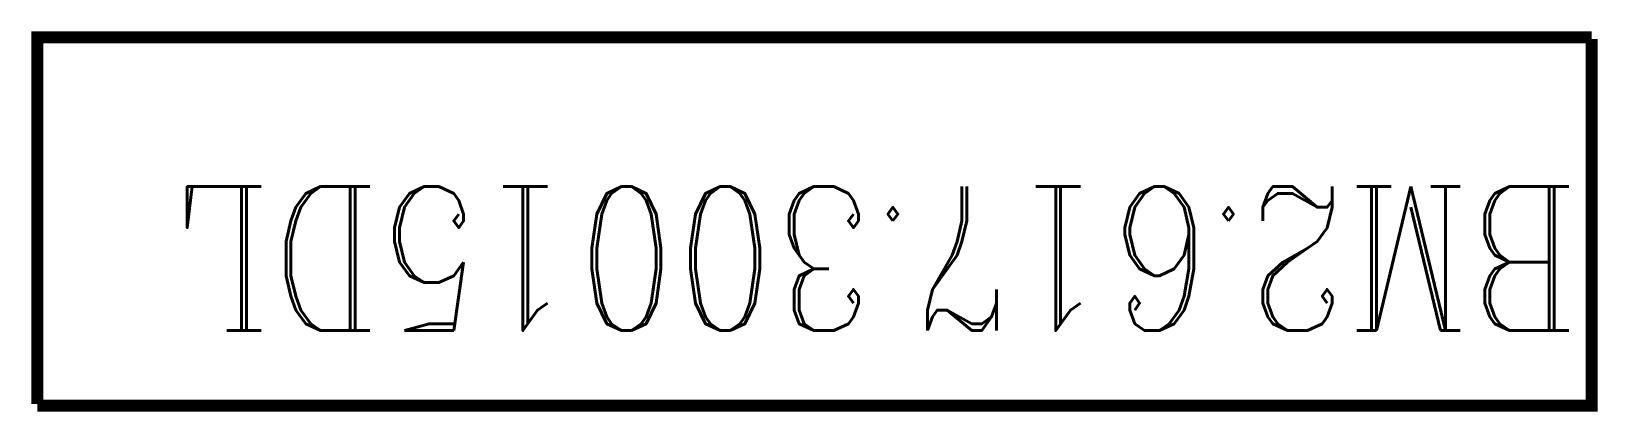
# Model space of a CAD drawing. Header units: inches. Extents: x -0.2 to 65.1, y -15.6 to 0.2.
import ezdxf

# ---------------------------------------------------------------- set-up
doc = ezdxf.new("R2010")
doc.units = ezdxf.units.IN
doc.header["$MEASUREMENT"] = 0
doc.styles.add('L', font='ROMANC.shx', dxfattribs={"width": 0.8, "bigfont": 'gbcbig.shx'})

msp = doc.modelspace()

# ---------------------------------------------------------------- linework, layer by layer
at = {"const_width": 0.5}
for points in [[(0, -15.29), (0, 0), (64.804, 0)], [(64.804, -0.063), (64.804, -15.353), (0, -15.353)]]:
    msp.add_lwpolyline(points, dxfattribs=at)

# ---------------------------------------------------------------- texts
at = {"style": 'L', "width": 0.8}
msp.add_text('BM2.617.30015DL', height=6, rotation=180, dxfattribs=at).set_placement((64.265, -6.223))

doc.saveas('drawing.dxf')
